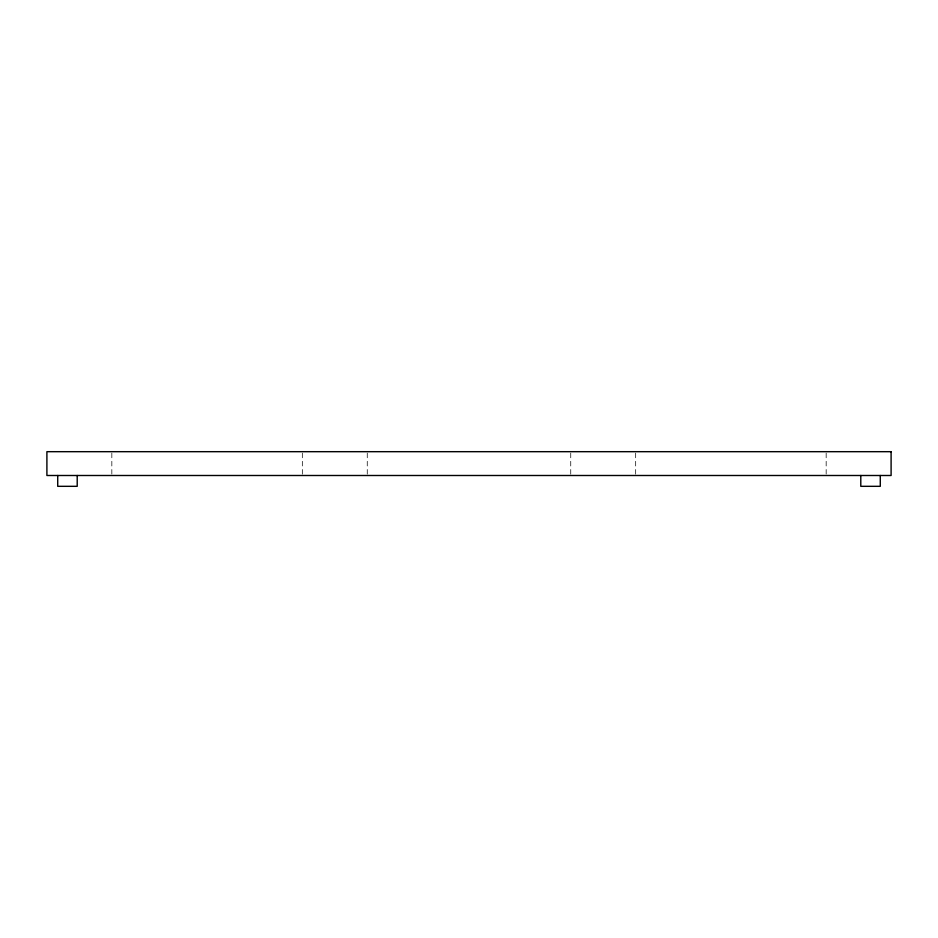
<?xml version="1.0" encoding="UTF-8"?>
<svg xmlns="http://www.w3.org/2000/svg" width="938" height="938" viewBox="0 0 938 938"><rect width="100%" height="100%" fill="white"/><g stroke="black" fill="none" stroke-linecap="round" stroke-linejoin="round"><path stroke-width="0.7" stroke-dasharray="4.69 3.52" d="M826.167 453.089L826.167 474.089M635.671 453.089L635.671 475.496M570.738 453.089L570.738 475.496M367.262 453.089L367.262 475.496M302.329 453.089L302.329 475.496M111.833 453.089L111.833 474.089"/><path stroke-width="1.41" d="M880.278 475.496L880.278 486.318L860.791 486.318L860.791 475.496M77.209 475.496L77.209 486.318L57.722 486.318L57.722 475.496M891.1 451.682L46.9 451.682L46.9 475.496L891.1 475.496L891.1 451.682"/></g></svg>
